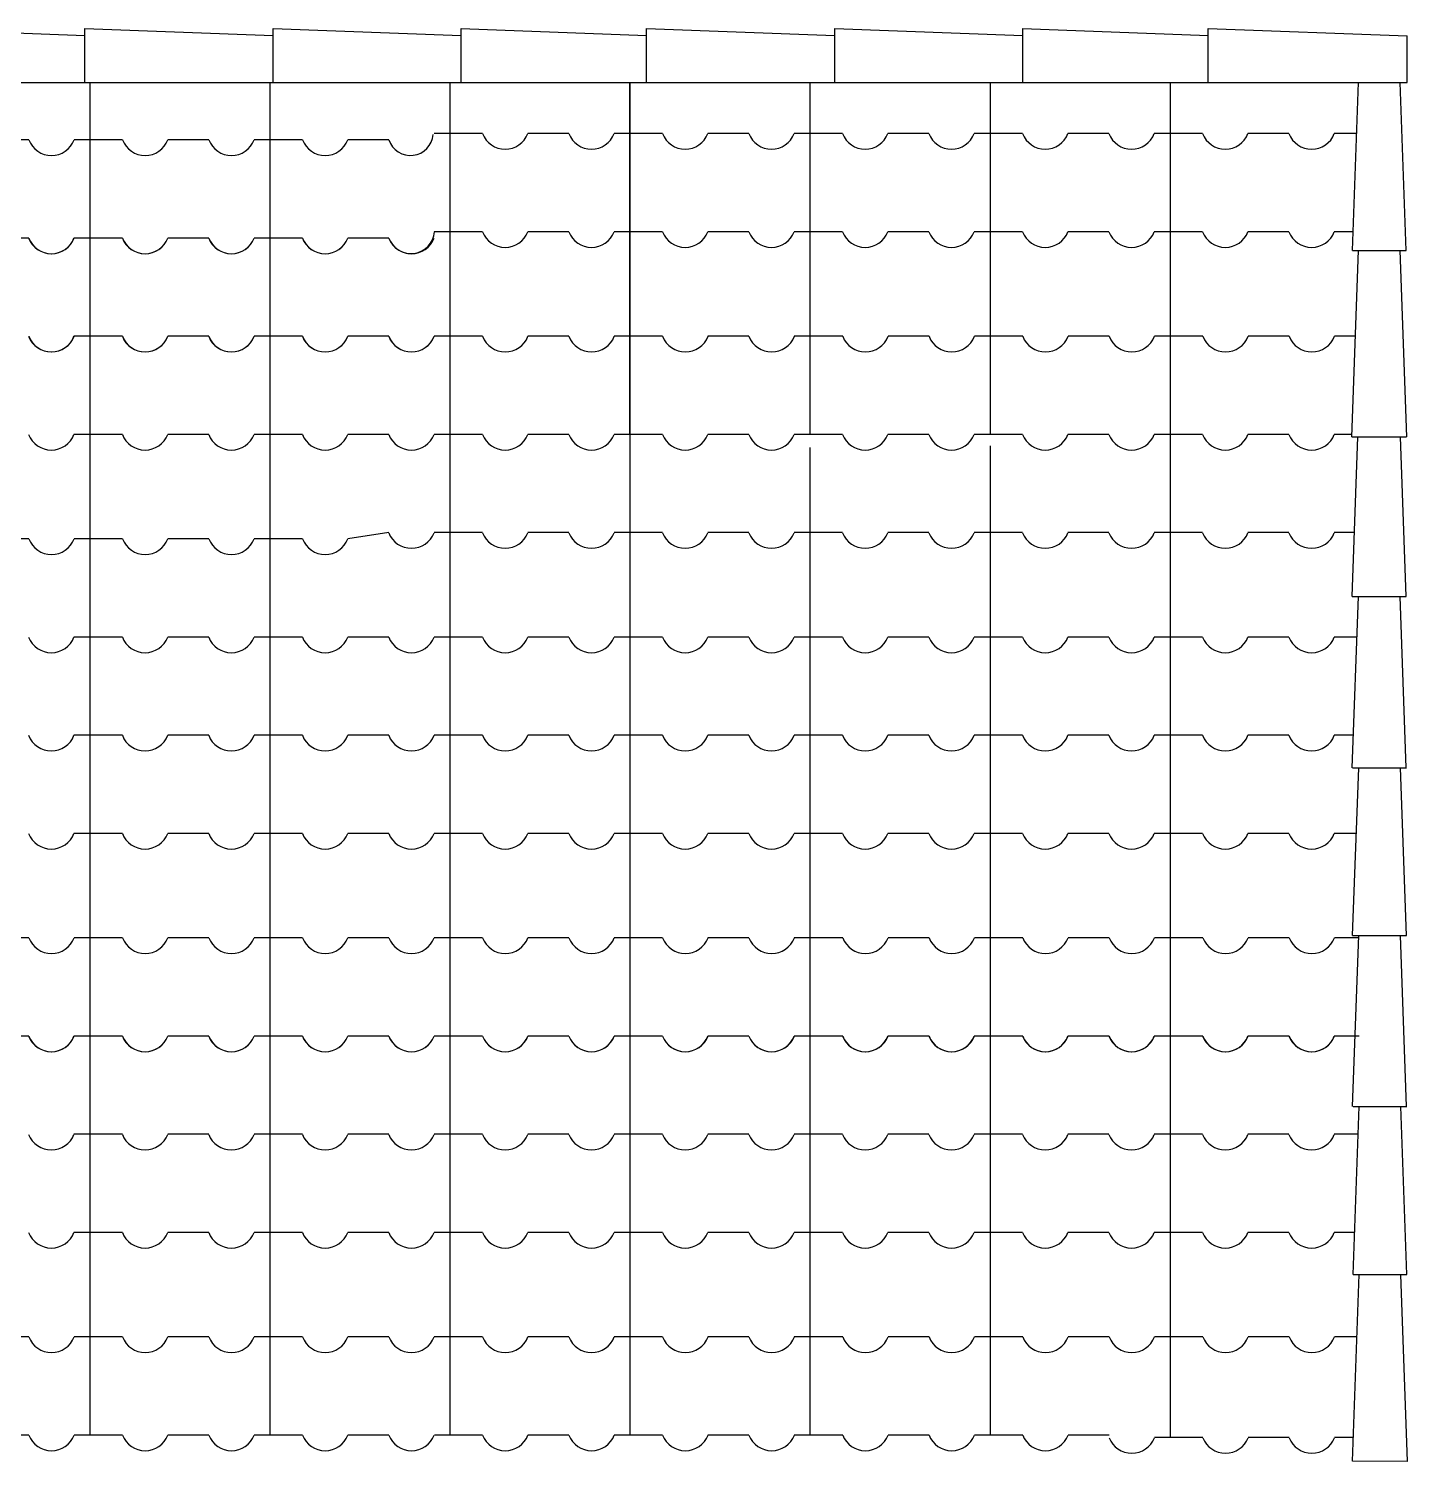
# Model space of a CAD drawing. Extents: x 359 to 444.1, y -24.8 to 1.
# Drawn here: x 374.815 to 376.499, y -7.038 to -5.287 of the extents above; entities that cross this region are included whole.
import ezdxf

# ---------------------------------------------------------------- set-up
doc = ezdxf.new("R2010")
doc.units = 0
doc.header["$LTSCALE"] = 20
for name, color, linetype in [('CORTE', 244, 'CONTINUOUS'), ('JANELA', 5, 'CONTINUOUS'), ('VISTAP', 244, 'CONTINUOUS')]:
    doc.layers.add(name, color=color, linetype=linetype)

msp = doc.modelspace()

# ---------------------------------------------------------------- linework, layer by layer
at = {"layer": 'CORTE', "color": 1, "linetype": 'CONTINUOUS'}
for p, q in [((374.8892, -5.353), (374.8892, -5.7829)), ((375.1092, -5.353), (375.1092, -5.7829)), ((375.1092, -5.353), (375.1092, -5.7829)), ((375.3292, -5.353), (375.3292, -5.7829)), ((375.5492, -5.353), (375.5492, -5.7829)), ((375.5492, -5.353), (375.5492, -5.7829)), ((375.5492, -5.353), (375.5492, -5.7829)), ((375.5492, -5.353), (375.5492, -5.6553)), ((375.7692, -5.353), (375.7692, -5.7829)), ((375.9892, -5.353), (375.9892, -5.7829)), ((376.2092, -5.353), (376.2092, -5.7829)), ((374.8147, -5.4229), (374.7646, -5.4229)), ((374.8894, -5.4229), (374.8701, -5.4229)), ((374.9292, -5.4229), (374.8894, -5.4229)), ((375.0347, -5.4229), (374.9846, -5.4229)), ((375.1094, -5.4229), (375.0901, -5.4229)), ((375.1492, -5.4229), (375.1094, -5.4229)), ((375.2547, -5.4229), (375.2046, -5.4229)), ((375.3292, -5.4153), (375.3099, -5.4153)), ((375.369, -5.4153), (375.3292, -5.4153)), ((375.4745, -5.4153), (375.4244, -5.4153)), ((375.5492, -5.4153), (375.5299, -5.4153)), ((375.589, -5.4153), (375.5492, -5.4153)), ((375.589, -5.4153), (375.5492, -5.4153)), ((375.6945, -5.4153), (375.6444, -5.4153)), ((375.7692, -5.4153), (375.7499, -5.4153)), ((375.809, -5.4153), (375.7692, -5.4153)), ((375.9145, -5.4153), (375.8644, -5.4153)), ((375.9892, -5.4153), (375.9699, -5.4153)), ((376.029, -5.4153), (375.9892, -5.4153)), ((376.1345, -5.4153), (376.0844, -5.4153)), ((376.2092, -5.4153), (376.1899, -5.4153)), ((376.249, -5.4153), (376.2092, -5.4153)), ((376.249, -5.4153), (376.2092, -5.4153)), ((376.3545, -5.4153), (376.3044, -5.4153)), ((376.4292, -5.4153), (376.4099, -5.4153)), ((376.4371, -5.4153), (376.4292, -5.4153)), ((374.8147, -5.5429), (374.7646, -5.5429)), ((374.8892, -5.5429), (374.8699, -5.5429)), ((374.8894, -5.5429), (374.8701, -5.5429)), ((374.8892, -5.5429), (374.8892, -6.0305)), ((374.929, -5.5429), (374.8892, -5.5429)), ((374.9292, -5.5429), (374.8894, -5.5429)), ((375.0345, -5.5429), (374.9844, -5.5429)), ((375.0347, -5.5429), (374.9846, -5.5429)), ((375.1092, -5.5429), (375.0899, -5.5429)), ((375.1094, -5.5429), (375.0901, -5.5429)), ((375.1092, -5.5429), (375.1092, -6.0305)), ((375.149, -5.5429), (375.1092, -5.5429)), ((375.1492, -5.5429), (375.1094, -5.5429)), ((375.2545, -5.5429), (375.2044, -5.5429)), ((375.2547, -5.5429), (375.2046, -5.5429)), ((375.3292, -5.5353), (375.3099, -5.5353)), ((375.369, -5.5353), (375.3292, -5.5353)), ((375.4745, -5.5353), (375.4244, -5.5353)), ((375.5492, -5.5353), (375.5299, -5.5353)), ((375.589, -5.5353), (375.5492, -5.5353)), ((375.589, -5.5353), (375.5492, -5.5353)), ((375.6945, -5.5353), (375.6444, -5.5353)), ((375.7692, -5.5353), (375.7499, -5.5353)), ((375.809, -5.5353), (375.7692, -5.5353)), ((375.9145, -5.5353), (375.8644, -5.5353)), ((375.9892, -5.5353), (375.9699, -5.5353)), ((376.029, -5.5353), (375.9892, -5.5353)), ((376.1345, -5.5353), (376.0844, -5.5353)), ((376.2092, -5.5353), (376.1899, -5.5353)), ((376.249, -5.5353), (376.2092, -5.5353)), ((376.249, -5.5353), (376.2092, -5.5353)), ((376.3545, -5.5353), (376.3044, -5.5353)), ((376.4292, -5.5353), (376.4099, -5.5353)), ((376.4328, -5.5353), (376.4292, -5.5353)), ((374.8892, -5.6629), (374.8699, -5.6629)), ((374.8894, -5.6629), (374.8701, -5.6629)), ((374.929, -5.6629), (374.8892, -5.6629)), ((374.9292, -5.6629), (374.8894, -5.6629)), ((375.0345, -5.6629), (374.9844, -5.6629)), ((375.0347, -5.6629), (374.9846, -5.6629)), ((375.1092, -5.6629), (375.0899, -5.6629)), ((375.1094, -5.6629), (375.0901, -5.6629)), ((375.1094, -5.6629), (375.0901, -5.6629)), ((375.149, -5.6629), (375.1092, -5.6629)), ((375.1492, -5.6629), (375.1094, -5.6629)), ((375.1492, -5.6629), (375.1094, -5.6629)), ((375.2545, -5.6629), (375.2044, -5.6629)), ((375.2547, -5.6629), (375.2046, -5.6629)), ((375.3294, -5.6629), (375.3101, -5.6629)), ((375.3692, -5.6629), (375.3294, -5.6629)), ((375.4747, -5.6629), (375.4246, -5.6629)), ((375.5494, -5.6629), (375.5301, -5.6629)), ((375.5892, -5.6629), (375.5494, -5.6629)), ((375.5892, -5.6629), (375.5494, -5.6629)), ((375.6947, -5.6629), (375.6446, -5.6629)), ((375.7694, -5.6629), (375.7501, -5.6629)), ((375.8092, -5.6629), (375.7694, -5.6629)), ((375.9147, -5.6629), (375.8646, -5.6629)), ((375.9894, -5.6629), (375.9701, -5.6629)), ((376.0292, -5.6629), (375.9894, -5.6629)), ((376.1347, -5.6629), (376.0846, -5.6629)), ((376.2094, -5.6629), (376.1901, -5.6629)), ((376.2492, -5.6629), (376.2094, -5.6629)), ((376.2492, -5.6629), (376.2094, -5.6629)), ((376.3547, -5.6629), (376.3046, -5.6629)), ((376.4294, -5.6629), (376.4101, -5.6629)), ((376.4357, -5.6629), (376.4294, -5.6629)), ((374.8892, -5.7829), (374.8699, -5.7829)), ((374.8892, -5.7829), (374.8699, -5.7829)), ((374.8892, -5.7829), (374.8699, -5.7829)), ((374.929, -5.7829), (374.8892, -5.7829)), ((374.929, -5.7829), (374.8892, -5.7829)), ((374.929, -5.7829), (374.8892, -5.7829)), ((375.0345, -5.7829), (374.9844, -5.7829)), ((375.0345, -5.7829), (374.9844, -5.7829)), ((375.0345, -5.7829), (374.9844, -5.7829)), ((375.1092, -5.7829), (375.0899, -5.7829)), ((375.1092, -5.7829), (375.0899, -5.7829)), ((375.1092, -5.7829), (375.0899, -5.7829)), ((375.1092, -5.7829), (375.0899, -5.7829)), ((375.1092, -5.7829), (375.0899, -5.7829)), ((375.149, -5.7829), (375.1092, -5.7829)), ((375.149, -5.7829), (375.1092, -5.7829)), ((375.149, -5.7829), (375.1092, -5.7829)), ((375.149, -5.7829), (375.1092, -5.7829)), ((375.149, -5.7829), (375.1092, -5.7829)), ((375.2545, -5.7829), (375.2044, -5.7829)), ((375.2545, -5.7829), (375.2044, -5.7829)), ((375.2545, -5.7829), (375.2044, -5.7829)), ((375.3292, -5.7829), (375.3099, -5.7829)), ((375.3292, -5.7829), (375.3099, -5.7829)), ((375.3292, -5.7829), (375.3292, -6.5181)), ((375.369, -5.7829), (375.3292, -5.7829)), ((375.369, -5.7829), (375.3292, -5.7829)), ((375.4745, -5.7829), (375.4244, -5.7829)), ((375.4745, -5.7829), (375.4244, -5.7829)), ((375.5492, -5.7829), (375.5299, -5.7829)), ((375.5492, -5.7829), (375.5299, -5.7829)), ((375.5492, -5.7829), (375.5299, -5.7829)), ((375.5492, -5.7829), (375.5492, -6.5181)), ((375.589, -5.7829), (375.5492, -5.7829)), ((375.589, -5.7829), (375.5492, -5.7829)), ((375.589, -5.7829), (375.5492, -5.7829)), ((375.589, -5.7829), (375.5492, -5.7829)), ((375.589, -5.7829), (375.5492, -5.7829)), ((375.589, -5.7829), (375.5492, -5.7829)), ((375.589, -5.7829), (375.5492, -5.7829)), ((375.6945, -5.7829), (375.6444, -5.7829)), ((375.7692, -5.7829), (375.7499, -5.7829)), ((375.7692, -5.7829), (375.7499, -5.7829)), ((375.7692, -5.7829), (375.7499, -5.7829)), ((375.809, -5.7829), (375.7692, -5.7829)), ((375.809, -5.7829), (375.7692, -5.7829)), ((375.809, -5.7829), (375.7692, -5.7829)), ((375.9145, -5.7829), (375.8644, -5.7829)), ((375.9145, -5.7829), (375.8644, -5.7829)), ((375.9145, -5.7829), (375.8644, -5.7829)), ((375.9892, -5.7829), (375.9699, -5.7829)), ((375.9892, -5.7829), (375.9699, -5.7829)), ((375.9892, -5.7829), (375.9699, -5.7829)), ((375.9892, -5.7829), (375.9699, -5.7829)), ((375.9892, -5.7829), (375.9699, -5.7829)), ((376.029, -5.7829), (375.9892, -5.7829)), ((376.029, -5.7829), (375.9892, -5.7829)), ((376.029, -5.7829), (375.9892, -5.7829)), ((376.029, -5.7829), (375.9892, -5.7829)), ((376.029, -5.7829), (375.9892, -5.7829)), ((376.1345, -5.7829), (376.0844, -5.7829)), ((376.1345, -5.7829), (376.0844, -5.7829)), ((376.1345, -5.7829), (376.0844, -5.7829)), ((376.2092, -5.7829), (376.1899, -5.7829)), ((376.2092, -5.7829), (376.1899, -5.7829)), ((376.249, -5.7829), (376.2092, -5.7829)), ((376.249, -5.7829), (376.2092, -5.7829)), ((376.2092, -5.7829), (376.2092, -6.5181)), ((376.3545, -5.7829), (376.3044, -5.7829)), ((376.3545, -5.7829), (376.3044, -5.7829)), ((376.4292, -5.7829), (376.4099, -5.7829)), ((376.4292, -5.7829), (376.4099, -5.7829)), ((376.4314, -5.7829), (376.4292, -5.7829)), ((376.4314, -5.7829), (376.4292, -5.7829)), ((376.4314, -5.7829), (376.4292, -5.7829)), ((376.4314, -5.7829), (376.4292, -5.7829)), ((376.4314, -5.7829), (376.4292, -5.7829)), ((374.8892, -5.7987), (374.8892, -6.5181)), ((375.1092, -5.797), (375.1092, -6.5181)), ((375.7692, -5.7987), (375.7692, -6.5181)), ((375.9892, -5.797), (375.9892, -6.5181)), ((374.8147, -5.9105), (374.7646, -5.9105)), ((374.8894, -5.9105), (374.8701, -5.9105)), ((374.9292, -5.9105), (374.8894, -5.9105)), ((375.0347, -5.9105), (374.9846, -5.9105)), ((375.1094, -5.9105), (375.0901, -5.9105)), ((375.1492, -5.9105), (375.1094, -5.9105)), ((375.3292, -5.9029), (375.3099, -5.9029)), ((375.369, -5.9029), (375.3292, -5.9029)), ((375.4745, -5.9029), (375.4244, -5.9029)), ((375.5492, -5.9029), (375.5299, -5.9029)), ((375.589, -5.9029), (375.5492, -5.9029)), ((375.589, -5.9029), (375.5492, -5.9029)), ((375.589, -5.9029), (375.5492, -5.9029)), ((375.5492, -5.9087), (375.5492, -6.5181)), ((375.6945, -5.9029), (375.6444, -5.9029)), ((375.7692, -5.9029), (375.7499, -5.9029)), ((375.809, -5.9029), (375.7692, -5.9029)), ((375.9145, -5.9029), (375.8644, -5.9029)), ((375.9892, -5.9029), (375.9699, -5.9029)), ((376.029, -5.9029), (375.9892, -5.9029)), ((376.2092, -5.9029), (376.1899, -5.9029)), ((376.249, -5.9029), (376.2092, -5.9029)), ((376.3545, -5.9029), (376.3044, -5.9029)), ((376.4292, -5.9029), (376.4099, -5.9029)), ((376.4347, -5.9029), (376.4292, -5.9029)), ((374.8892, -6.0305), (374.8699, -6.0305)), ((374.8892, -6.0305), (374.8699, -6.0305)), ((374.929, -6.0305), (374.8892, -6.0305)), ((374.929, -6.0305), (374.8892, -6.0305)), ((375.0345, -6.0305), (374.9844, -6.0305)), ((375.0345, -6.0305), (374.9844, -6.0305)), ((375.1092, -6.0305), (375.0899, -6.0305)), ((375.1092, -6.0305), (375.0899, -6.0305)), ((375.149, -6.0305), (375.1092, -6.0305)), ((375.149, -6.0305), (375.1092, -6.0305)), ((375.2545, -6.0305), (375.2044, -6.0305)), ((375.2545, -6.0305), (375.2044, -6.0305)), ((375.3292, -6.0305), (375.3099, -6.0305)), ((375.3292, -6.0305), (375.3099, -6.0305)), ((375.369, -6.0305), (375.3292, -6.0305)), ((375.369, -6.0305), (375.3292, -6.0305)), ((375.4745, -6.0305), (375.4244, -6.0305)), ((375.4745, -6.0305), (375.4244, -6.0305)), ((375.5492, -6.0305), (375.5299, -6.0305)), ((375.5492, -6.0305), (375.5299, -6.0305)), ((375.5492, -6.0305), (375.5299, -6.0305)), ((375.5492, -6.0305), (375.5299, -6.0305)), ((375.5492, -6.0305), (375.5299, -6.0305)), ((375.5492, -6.0305), (375.5299, -6.0305)), ((375.589, -6.0305), (375.5492, -6.0305)), ((375.589, -6.0305), (375.5492, -6.0305)), ((375.589, -6.0305), (375.5492, -6.0305)), ((375.589, -6.0305), (375.5492, -6.0305)), ((375.589, -6.0305), (375.5492, -6.0305)), ((375.589, -6.0305), (375.5492, -6.0305)), ((375.6945, -6.0305), (375.6444, -6.0305)), ((375.6945, -6.0305), (375.6444, -6.0305)), ((375.7692, -6.0305), (375.7499, -6.0305)), ((375.7692, -6.0305), (375.7499, -6.0305)), ((375.809, -6.0305), (375.7692, -6.0305)), ((375.809, -6.0305), (375.7692, -6.0305)), ((375.9145, -6.0305), (375.8644, -6.0305)), ((375.9145, -6.0305), (375.8644, -6.0305)), ((375.9892, -6.0305), (375.9699, -6.0305)), ((375.9892, -6.0305), (375.9699, -6.0305)), ((376.029, -6.0305), (375.9892, -6.0305)), ((376.029, -6.0305), (375.9892, -6.0305)), ((376.1345, -6.0305), (376.0844, -6.0305)), ((376.1345, -6.0305), (376.0844, -6.0305)), ((376.2092, -6.0305), (376.1899, -6.0305)), ((376.2092, -6.0305), (376.1899, -6.0305)), ((376.249, -6.0305), (376.2092, -6.0305)), ((376.249, -6.0305), (376.2092, -6.0305)), ((376.3545, -6.0305), (376.3044, -6.0305)), ((376.3545, -6.0305), (376.3044, -6.0305)), ((376.4292, -6.0305), (376.4099, -6.0305)), ((376.4292, -6.0305), (376.4099, -6.0305)), ((376.4292, -6.0305), (376.4099, -6.0305)), ((376.4292, -6.0305), (376.4099, -6.0305)), ((376.4376, -6.0305), (376.4292, -6.0305)), ((376.4376, -6.0305), (376.4292, -6.0305)), ((376.4376, -6.0305), (376.4292, -6.0305)), ((374.8892, -6.1505), (374.8699, -6.1505)), ((374.929, -6.1505), (374.8892, -6.1505)), ((375.0345, -6.1505), (374.9844, -6.1505)), ((375.1092, -6.1505), (375.0899, -6.1505)), ((375.149, -6.1505), (375.1092, -6.1505)), ((375.2545, -6.1505), (375.2044, -6.1505)), ((375.3292, -6.1505), (375.3099, -6.1505)), ((375.369, -6.1505), (375.3292, -6.1505)), ((375.4745, -6.1505), (375.4244, -6.1505)), ((375.5492, -6.1505), (375.5299, -6.1505)), ((375.5492, -6.1505), (375.5299, -6.1505)), ((375.5492, -6.1505), (375.5299, -6.1505)), ((375.589, -6.1505), (375.5492, -6.1505)), ((375.589, -6.1505), (375.5492, -6.1505)), ((375.589, -6.1505), (375.5492, -6.1505)), ((375.6945, -6.1505), (375.6444, -6.1505)), ((375.7692, -6.1505), (375.7499, -6.1505)), ((375.809, -6.1505), (375.7692, -6.1505)), ((375.9145, -6.1505), (375.8644, -6.1505)), ((375.9892, -6.1505), (375.9699, -6.1505)), ((376.029, -6.1505), (375.9892, -6.1505)), ((376.1345, -6.1505), (376.0844, -6.1505)), ((376.2092, -6.1505), (376.1899, -6.1505)), ((376.249, -6.1505), (376.2092, -6.1505)), ((376.3545, -6.1505), (376.3044, -6.1505)), ((376.4292, -6.1505), (376.4099, -6.1505)), ((376.4292, -6.1505), (376.4099, -6.1505)), ((376.4333, -6.1505), (376.4292, -6.1505)), ((374.8892, -6.2705), (374.8699, -6.2705)), ((374.929, -6.2705), (374.8892, -6.2705)), ((375.0345, -6.2705), (374.9844, -6.2705)), ((375.1092, -6.2705), (375.0899, -6.2705)), ((375.149, -6.2705), (375.1092, -6.2705)), ((375.2545, -6.2705), (375.2044, -6.2705)), ((375.3292, -6.2705), (375.3099, -6.2705)), ((375.369, -6.2705), (375.3292, -6.2705)), ((375.4745, -6.2705), (375.4244, -6.2705)), ((375.5492, -6.2705), (375.5299, -6.2705)), ((375.5492, -6.2705), (375.5299, -6.2705)), ((375.5492, -6.2705), (375.5299, -6.2705)), ((375.589, -6.2705), (375.5492, -6.2705)), ((375.589, -6.2705), (375.5492, -6.2705)), ((375.589, -6.2705), (375.5492, -6.2705)), ((375.6945, -6.2705), (375.6444, -6.2705)), ((375.7692, -6.2705), (375.7499, -6.2705)), ((375.809, -6.2705), (375.7692, -6.2705)), ((375.9145, -6.2705), (375.8644, -6.2705)), ((375.9892, -6.2705), (375.9699, -6.2705)), ((376.029, -6.2705), (375.9892, -6.2705)), ((376.1345, -6.2705), (376.0844, -6.2705)), ((376.2092, -6.2705), (376.1899, -6.2705)), ((376.249, -6.2705), (376.2092, -6.2705)), ((376.3545, -6.2705), (376.3044, -6.2705)), ((376.4292, -6.2705), (376.4099, -6.2705)), ((376.4292, -6.2705), (376.4099, -6.2705)), ((376.4368, -6.2705), (376.4292, -6.2705)), ((374.8147, -6.3981), (374.7646, -6.3981)), ((374.8894, -6.3981), (374.8701, -6.3981)), ((374.9292, -6.3981), (374.8894, -6.3981)), ((375.0347, -6.3981), (374.9846, -6.3981)), ((375.1094, -6.3981), (375.0901, -6.3981)), ((375.1492, -6.3981), (375.1094, -6.3981)), ((375.2547, -6.3981), (375.2046, -6.3981)), ((375.3294, -6.3981), (375.3101, -6.3981)), ((375.3692, -6.3981), (375.3294, -6.3981)), ((375.4747, -6.3981), (375.4246, -6.3981)), ((375.5494, -6.3981), (375.5301, -6.3981)), ((375.5494, -6.3981), (375.5301, -6.3981)), ((375.5494, -6.3981), (375.5301, -6.3981)), ((375.5892, -6.3981), (375.5494, -6.3981)), ((375.5892, -6.3981), (375.5494, -6.3981)), ((375.5892, -6.3981), (375.5494, -6.3981)), ((375.6947, -6.3981), (375.6446, -6.3981)), ((375.7694, -6.3981), (375.7501, -6.3981)), ((375.8092, -6.3981), (375.7694, -6.3981)), ((375.9147, -6.3981), (375.8646, -6.3981)), ((375.9894, -6.3981), (375.9701, -6.3981)), ((376.0292, -6.3981), (375.9894, -6.3981)), ((376.1347, -6.3981), (376.0846, -6.3981)), ((376.2094, -6.3981), (376.1901, -6.3981)), ((376.2492, -6.3981), (376.2094, -6.3981)), ((376.3547, -6.3981), (376.3046, -6.3981)), ((376.4294, -6.3981), (376.4101, -6.3981)), ((376.4294, -6.3981), (376.4101, -6.3981)), ((376.4398, -6.3981), (376.4294, -6.3981)), ((374.8147, -6.5181), (374.7646, -6.5181)), ((374.8892, -6.5181), (374.8699, -6.5181)), ((374.8894, -6.5181), (374.8701, -6.5181)), ((374.8892, -6.5181), (374.8892, -7.0058)), ((374.929, -6.5181), (374.8892, -6.5181)), ((374.9292, -6.5181), (374.8894, -6.5181)), ((375.0345, -6.5181), (374.9844, -6.5181)), ((375.0347, -6.5181), (374.9846, -6.5181)), ((375.1092, -6.5181), (375.0899, -6.5181)), ((375.1094, -6.5181), (375.0901, -6.5181)), ((375.1092, -6.5181), (375.1092, -7.0058)), ((375.149, -6.5181), (375.1092, -6.5181)), ((375.1492, -6.5181), (375.1094, -6.5181)), ((375.2545, -6.5181), (375.2044, -6.5181)), ((375.2547, -6.5181), (375.2046, -6.5181)), ((375.3292, -6.5181), (375.3099, -6.5181)), ((375.3294, -6.5181), (375.3101, -6.5181)), ((375.3292, -6.5181), (375.3292, -7.0058)), ((375.369, -6.5181), (375.3292, -6.5181)), ((375.3692, -6.5181), (375.3294, -6.5181)), ((375.4745, -6.5181), (375.4244, -6.5181)), ((375.4747, -6.5181), (375.4246, -6.5181)), ((375.5492, -6.5181), (375.5299, -6.5181)), ((375.5492, -6.5181), (375.5299, -6.5181)), ((375.5492, -6.5181), (375.5299, -6.5181)), ((375.5494, -6.5181), (375.5301, -6.5181)), ((375.5494, -6.5181), (375.5301, -6.5181)), ((375.5494, -6.5181), (375.5301, -6.5181)), ((375.589, -6.5181), (375.5492, -6.5181)), ((375.5492, -6.5181), (375.5492, -7.0058)), ((375.589, -6.5181), (375.5492, -6.5181)), ((375.5492, -6.5181), (375.5492, -7.0058)), ((375.5492, -6.5181), (375.5492, -7.0058)), ((375.589, -6.5181), (375.5492, -6.5181)), ((375.5892, -6.5181), (375.5494, -6.5181)), ((375.5892, -6.5181), (375.5494, -6.5181)), ((375.5892, -6.5181), (375.5494, -6.5181)), ((375.6945, -6.5181), (375.6444, -6.5181)), ((375.6947, -6.5181), (375.6446, -6.5181)), ((375.7692, -6.5181), (375.7499, -6.5181)), ((375.7694, -6.5181), (375.7501, -6.5181)), ((375.809, -6.5181), (375.7692, -6.5181)), ((375.7692, -6.5181), (375.7692, -7.0058)), ((375.8092, -6.5181), (375.7694, -6.5181)), ((375.9145, -6.5181), (375.8644, -6.5181)), ((375.9147, -6.5181), (375.8646, -6.5181)), ((375.9892, -6.5181), (375.9699, -6.5181)), ((375.9894, -6.5181), (375.9701, -6.5181)), ((375.9892, -6.5181), (375.9892, -7.0058)), ((376.029, -6.5181), (375.9892, -6.5181)), ((376.0292, -6.5181), (375.9894, -6.5181)), ((376.1345, -6.5181), (376.0844, -6.5181)), ((376.1347, -6.5181), (376.0846, -6.5181)), ((376.2092, -6.5181), (376.1899, -6.5181)), ((376.2094, -6.5181), (376.1901, -6.5181)), ((376.2092, -6.5181), (376.2092, -7.0058)), ((376.249, -6.5181), (376.2092, -6.5181)), ((376.2492, -6.5181), (376.2094, -6.5181)), ((376.3545, -6.5181), (376.3044, -6.5181)), ((376.3547, -6.5181), (376.3046, -6.5181)), ((376.4292, -6.5181), (376.4099, -6.5181)), ((376.4292, -6.5181), (376.4099, -6.5181)), ((376.4294, -6.5181), (376.4101, -6.5181)), ((376.4294, -6.5181), (376.4101, -6.5181)), ((376.4403, -6.5181), (376.4292, -6.5181)), ((376.4354, -6.5181), (376.4294, -6.5181)), ((375.7692, -6.606), (375.7692, -7.0058)), ((375.9892, -6.606), (375.9892, -7.0058)), ((376.2092, -6.606), (376.2092, -7.0088)), ((374.8892, -6.6381), (374.8699, -6.6381)), ((374.929, -6.6381), (374.8892, -6.6381)), ((375.0345, -6.6381), (374.9844, -6.6381)), ((375.1092, -6.6381), (375.0899, -6.6381)), ((375.149, -6.6381), (375.1092, -6.6381)), ((375.2545, -6.6381), (375.2044, -6.6381)), ((375.3292, -6.6381), (375.3099, -6.6381)), ((375.369, -6.6381), (375.3292, -6.6381)), ((375.4745, -6.6381), (375.4244, -6.6381)), ((375.5492, -6.6381), (375.5299, -6.6381)), ((375.5492, -6.6381), (375.5299, -6.6381)), ((375.5492, -6.6381), (375.5299, -6.6381)), ((375.589, -6.6381), (375.5492, -6.6381)), ((375.589, -6.6381), (375.5492, -6.6381)), ((375.589, -6.6381), (375.5492, -6.6381)), ((375.6945, -6.6381), (375.6444, -6.6381)), ((375.7692, -6.6381), (375.7499, -6.6381)), ((375.809, -6.6381), (375.7692, -6.6381)), ((375.9145, -6.6381), (375.8644, -6.6381)), ((375.9892, -6.6381), (375.9699, -6.6381)), ((376.029, -6.6381), (375.9892, -6.6381)), ((376.1345, -6.6381), (376.0844, -6.6381)), ((376.2092, -6.6381), (376.1899, -6.6381)), ((376.249, -6.6381), (376.2092, -6.6381)), ((376.3545, -6.6381), (376.3044, -6.6381)), ((376.4292, -6.6381), (376.4099, -6.6381)), ((376.4292, -6.6381), (376.4099, -6.6381)), ((376.4389, -6.6381), (376.4292, -6.6381)), ((374.8892, -6.7581), (374.8699, -6.7581)), ((374.929, -6.7581), (374.8892, -6.7581)), ((375.0345, -6.7581), (374.9844, -6.7581)), ((375.1092, -6.7581), (375.0899, -6.7581)), ((375.149, -6.7581), (375.1092, -6.7581)), ((375.2545, -6.7581), (375.2044, -6.7581)), ((375.3292, -6.7581), (375.3099, -6.7581)), ((375.369, -6.7581), (375.3292, -6.7581)), ((375.4745, -6.7581), (375.4244, -6.7581)), ((375.5492, -6.7581), (375.5299, -6.7581)), ((375.5492, -6.7581), (375.5299, -6.7581)), ((375.5492, -6.7581), (375.5299, -6.7581)), ((375.589, -6.7581), (375.5492, -6.7581)), ((375.589, -6.7581), (375.5492, -6.7581)), ((375.589, -6.7581), (375.5492, -6.7581)), ((375.6945, -6.7581), (375.6444, -6.7581)), ((375.7692, -6.7581), (375.7499, -6.7581)), ((375.809, -6.7581), (375.7692, -6.7581)), ((375.9145, -6.7581), (375.8644, -6.7581)), ((375.9892, -6.7581), (375.9699, -6.7581)), ((376.029, -6.7581), (375.9892, -6.7581)), ((376.1345, -6.7581), (376.0844, -6.7581)), ((376.2092, -6.7581), (376.1899, -6.7581)), ((376.249, -6.7581), (376.2092, -6.7581)), ((376.3545, -6.7581), (376.3044, -6.7581)), ((376.4292, -6.7581), (376.4099, -6.7581)), ((376.4292, -6.7581), (376.4099, -6.7581)), ((376.4346, -6.7581), (376.4292, -6.7581)), ((374.8147, -6.8858), (374.7646, -6.8858)), ((374.8894, -6.8858), (374.8701, -6.8858)), ((374.9292, -6.8858), (374.8894, -6.8858)), ((375.0347, -6.8858), (374.9846, -6.8858)), ((375.1094, -6.8858), (375.0901, -6.8858)), ((375.1492, -6.8858), (375.1094, -6.8858)), ((375.2547, -6.8858), (375.2046, -6.8858)), ((375.3294, -6.8858), (375.3101, -6.8858)), ((375.3692, -6.8858), (375.3294, -6.8858)), ((375.4747, -6.8858), (375.4246, -6.8858)), ((375.5494, -6.8858), (375.5301, -6.8858)), ((375.5494, -6.8858), (375.5301, -6.8858)), ((375.5494, -6.8858), (375.5301, -6.8858)), ((375.5892, -6.8858), (375.5494, -6.8858)), ((375.5892, -6.8858), (375.5494, -6.8858)), ((375.5892, -6.8858), (375.5494, -6.8858)), ((375.6947, -6.8858), (375.6446, -6.8858)), ((375.7694, -6.8858), (375.7501, -6.8858)), ((375.8092, -6.8858), (375.7694, -6.8858)), ((375.9147, -6.8858), (375.8646, -6.8858)), ((375.9894, -6.8858), (375.9701, -6.8858)), ((376.0292, -6.8858), (375.9894, -6.8858)), ((376.1347, -6.8858), (376.0846, -6.8858)), ((376.2094, -6.8858), (376.1901, -6.8858)), ((376.2492, -6.8858), (376.2094, -6.8858)), ((376.3547, -6.8858), (376.3046, -6.8858)), ((376.4294, -6.8858), (376.4101, -6.8858)), ((376.4294, -6.8858), (376.4101, -6.8858)), ((376.4376, -6.8858), (376.4294, -6.8858)), ((374.8147, -7.0058), (374.7646, -7.0058)), ((374.8894, -7.0058), (374.8701, -7.0058)), ((374.9292, -7.0058), (374.8894, -7.0058)), ((375.0347, -7.0058), (374.9846, -7.0058)), ((375.1094, -7.0058), (375.0901, -7.0058)), ((375.1492, -7.0058), (375.1094, -7.0058)), ((375.2547, -7.0058), (375.2046, -7.0058)), ((375.3296, -7.0058), (375.3103, -7.0058)), ((375.3692, -7.0058), (375.3294, -7.0058)), ((375.4747, -7.0058), (375.4246, -7.0058)), ((375.5494, -7.0058), (375.5301, -7.0058)), ((375.5892, -7.0058), (375.5494, -7.0058)), ((375.6947, -7.0058), (375.6446, -7.0058)), ((375.7694, -7.0058), (375.7501, -7.0058)), ((375.8092, -7.0058), (375.7694, -7.0058)), ((375.9147, -7.0058), (375.8646, -7.0058)), ((375.9894, -7.0058), (375.9701, -7.0058)), ((376.0292, -7.0058), (375.9894, -7.0058)), ((376.1347, -7.0058), (376.0846, -7.0058)), ((376.2094, -7.0088), (376.1901, -7.0088)), ((376.2492, -7.0088), (376.2094, -7.0088)), ((376.3547, -7.0088), (376.3046, -7.0088)), ((376.4294, -7.0088), (376.4101, -7.0088)), ((376.4294, -7.0088), (376.4101, -7.0088)), ((376.4331, -7.0088), (376.4294, -7.0088))]:
    msp.add_line(p, q, dxfattribs=at)
for centre, radius, start, end in [((374.8424, -5.4123), 0.0297, 201.0517, 338.9483), ((374.9569, -5.4123), 0.0297, 201.0517, 338.9483), ((375.0624, -5.4123), 0.0297, 201.0517, 338.9483), ((375.1769, -5.4123), 0.0297, 201.0517, 338.9483), ((375.281, -5.4143), 0.0277, 198.1442, 355.9472), ((375.3967, -5.4046), 0.0297, 201.0517, 338.9483), ((375.5022, -5.4046), 0.0297, 201.0517, 338.9483), ((375.6167, -5.4046), 0.0297, 201.0517, 338.9483), ((375.7222, -5.4046), 0.0297, 201.0517, 338.9483), ((375.8367, -5.4046), 0.0297, 201.0517, 338.9483), ((375.9422, -5.4046), 0.0297, 201.0517, 338.9483), ((376.0567, -5.4046), 0.0297, 201.0517, 338.9483), ((376.1622, -5.4046), 0.0297, 201.0517, 338.9483), ((376.2767, -5.4046), 0.0297, 201.0517, 338.9483), ((376.3822, -5.4046), 0.0297, 201.0517, 338.9483), ((374.8422, -5.5323), 0.0297, 201.0517, 338.9483), ((374.8424, -5.5323), 0.0297, 201.0517, 338.9483), ((374.9567, -5.5323), 0.0297, 201.0517, 338.9483), ((374.9569, -5.5323), 0.0297, 201.0517, 338.9483), ((375.0622, -5.5323), 0.0297, 201.0517, 338.9483), ((375.0624, -5.5323), 0.0297, 201.0517, 338.9483), ((375.1767, -5.5323), 0.0297, 201.0517, 338.9483), ((375.1769, -5.5323), 0.0297, 201.0517, 338.9483), ((375.2817, -5.533), 0.0289, 200.0673, 355.3256), ((375.2824, -5.5323), 0.0297, 201.0517, 338.9483), ((375.3967, -5.5246), 0.0297, 201.0517, 338.9483), ((375.5022, -5.5246), 0.0297, 201.0517, 338.9483), ((375.6167, -5.5246), 0.0297, 201.0517, 338.9483), ((375.7222, -5.5246), 0.0297, 201.0517, 338.9483), ((375.8367, -5.5246), 0.0297, 201.0517, 338.9483), ((375.9422, -5.5246), 0.0297, 201.0517, 338.9483), ((376.0567, -5.5246), 0.0297, 201.0517, 338.9483), ((376.1622, -5.5246), 0.0297, 201.0517, 338.9483), ((376.2767, -5.5246), 0.0297, 201.0517, 338.9483), ((376.3822, -5.5246), 0.0297, 201.0517, 338.9483), ((374.8422, -5.6523), 0.0297, 201.0517, 338.9483), ((374.8424, -5.6523), 0.0297, 201.0517, 338.9483), ((374.9567, -5.6523), 0.0297, 201.0517, 338.9483), ((374.9569, -5.6523), 0.0297, 201.0517, 338.9483), ((375.0622, -5.6523), 0.0297, 201.0517, 338.9483), ((375.0624, -5.6523), 0.0297, 201.0517, 338.9483), ((375.0624, -5.6523), 0.0297, 201.0517, 338.9483), ((375.1767, -5.6523), 0.0297, 201.0517, 338.9483), ((375.1769, -5.6523), 0.0297, 201.0517, 338.9483), ((375.2822, -5.6523), 0.0297, 201.0517, 338.9483), ((375.2824, -5.6523), 0.0297, 201.0517, 338.9483), ((375.3969, -5.6523), 0.0297, 201.0517, 338.9483), ((375.5024, -5.6523), 0.0297, 201.0517, 338.9483), ((375.6169, -5.6523), 0.0297, 201.0517, 338.9483), ((375.7224, -5.6523), 0.0297, 201.0517, 338.9483), ((375.8369, -5.6523), 0.0297, 201.0517, 338.9483), ((375.9424, -5.6523), 0.0297, 201.0517, 338.9483), ((376.0569, -5.6523), 0.0297, 201.0517, 338.9483), ((376.1624, -5.6523), 0.0297, 201.0517, 338.9483), ((376.2769, -5.6523), 0.0297, 201.0517, 338.9483), ((376.3824, -5.6523), 0.0297, 201.0517, 338.9483), ((374.8422, -5.7723), 0.0297, 201.0517, 338.9483), ((374.8422, -5.7723), 0.0297, 201.0517, 338.9483), ((374.8422, -5.7723), 0.0297, 201.0517, 338.9483), ((374.9567, -5.7723), 0.0297, 201.0517, 338.9483), ((374.9567, -5.7723), 0.0297, 201.0517, 338.9483), ((374.9567, -5.7723), 0.0297, 201.0517, 338.9483), ((375.0622, -5.7723), 0.0297, 201.0517, 338.9483), ((375.0622, -5.7723), 0.0297, 201.0517, 338.9483), ((375.0622, -5.7723), 0.0297, 201.0517, 338.9483), ((375.0622, -5.7723), 0.0297, 201.0517, 338.9483), ((375.0622, -5.7723), 0.0297, 201.0517, 338.9483), ((375.1767, -5.7723), 0.0297, 201.0517, 338.9483), ((375.1767, -5.7723), 0.0297, 201.0517, 338.9483), ((375.1767, -5.7723), 0.0297, 201.0517, 338.9483), ((375.2822, -5.7723), 0.0297, 201.0517, 338.9483), ((375.2822, -5.7723), 0.0297, 201.0517, 338.9483), ((375.2822, -5.7723), 0.0297, 201.0517, 338.9483), ((375.3967, -5.7723), 0.0297, 201.0517, 338.9483), ((375.3967, -5.7723), 0.0297, 201.0517, 338.9483), ((375.5022, -5.7723), 0.0297, 201.0517, 338.9483), ((375.5022, -5.7723), 0.0297, 201.0517, 338.9483), ((375.6167, -5.7723), 0.0297, 201.0517, 338.9483), ((375.7222, -5.7723), 0.0297, 201.0517, 338.9483), ((375.7222, -5.7723), 0.0297, 201.0517, 338.9483), ((375.7222, -5.7723), 0.0297, 201.0517, 338.9483), ((375.8367, -5.7723), 0.0297, 201.0517, 338.9483), ((375.8367, -5.7723), 0.0297, 201.0517, 338.9483), ((375.8367, -5.7723), 0.0297, 201.0517, 338.9483), ((375.9422, -5.7723), 0.0297, 201.0517, 338.9483), ((375.9422, -5.7723), 0.0297, 201.0517, 338.9483), ((375.9422, -5.7723), 0.0297, 201.0517, 338.9483), ((375.9422, -5.7723), 0.0297, 201.0517, 338.9483), ((375.9422, -5.7723), 0.0297, 201.0517, 338.9483), ((376.0567, -5.7723), 0.0297, 201.0517, 338.9483), ((376.0567, -5.7723), 0.0297, 201.0517, 338.9483), ((376.0567, -5.7723), 0.0297, 201.0517, 338.9483), ((376.1622, -5.7723), 0.0297, 201.0517, 338.9483), ((376.1622, -5.7723), 0.0297, 201.0517, 338.9483), ((376.1622, -5.7723), 0.0297, 201.0517, 338.9483), ((376.2767, -5.7723), 0.0297, 201.0517, 338.9483), ((376.2767, -5.7723), 0.0297, 201.0517, 338.9483), ((376.3822, -5.7723), 0.0297, 201.0517, 338.9483), ((376.3822, -5.7723), 0.0297, 201.0517, 338.9483), ((374.8424, -5.8999), 0.0297, 201.0517, 338.9483), ((374.9569, -5.8999), 0.0297, 201.0517, 338.9483), ((375.0624, -5.8999), 0.0297, 201.0517, 338.9483), ((375.1769, -5.8999), 0.0297, 201.0517, 338.9483), ((375.2822, -5.8923), 0.0297, 201.0517, 338.9483), ((375.3967, -5.8923), 0.0297, 201.0517, 338.9483), ((375.5022, -5.8923), 0.0297, 201.0517, 338.9483), ((375.6167, -5.8923), 0.0297, 201.0517, 338.9483), ((375.7222, -5.8923), 0.0297, 201.0517, 338.9483), ((375.8367, -5.8923), 0.0297, 201.0517, 338.9483), ((375.9422, -5.8923), 0.0297, 201.0517, 338.9483), ((376.0567, -5.8923), 0.0297, 201.0517, 338.9483), ((376.1622, -5.8923), 0.0297, 201.0517, 338.9483), ((376.2767, -5.8923), 0.0297, 201.0517, 338.9483), ((376.3822, -5.8923), 0.0297, 201.0517, 338.9483), ((374.8422, -6.0199), 0.0297, 201.0517, 338.9483), ((374.8422, -6.0199), 0.0297, 201.0517, 338.9483), ((374.9567, -6.0199), 0.0297, 201.0517, 338.9483), ((374.9567, -6.0199), 0.0297, 201.0517, 338.9483), ((375.0622, -6.0199), 0.0297, 201.0517, 338.9483), ((375.0622, -6.0199), 0.0297, 201.0517, 338.9483), ((375.1767, -6.0199), 0.0297, 201.0517, 338.9483), ((375.1767, -6.0199), 0.0297, 201.0517, 338.9483), ((375.2822, -6.0199), 0.0297, 201.0517, 338.9483), ((375.2822, -6.0199), 0.0297, 201.0517, 338.9483), ((375.3967, -6.0199), 0.0297, 201.0517, 338.9483), ((375.3967, -6.0199), 0.0297, 201.0517, 338.9483), ((375.5022, -6.0199), 0.0297, 201.0517, 338.9483), ((375.5022, -6.0199), 0.0297, 201.0517, 338.9483), ((375.6167, -6.0199), 0.0297, 201.0517, 338.9483), ((375.6167, -6.0199), 0.0297, 201.0517, 338.9483), ((375.7222, -6.0199), 0.0297, 201.0517, 338.9483), ((375.7222, -6.0199), 0.0297, 201.0517, 338.9483), ((375.8367, -6.0199), 0.0297, 201.0517, 338.9483), ((375.8367, -6.0199), 0.0297, 201.0517, 338.9483), ((375.9422, -6.0199), 0.0297, 201.0517, 338.9483), ((375.9422, -6.0199), 0.0297, 201.0517, 338.9483), ((376.0567, -6.0199), 0.0297, 201.0517, 338.9483), ((376.0567, -6.0199), 0.0297, 201.0517, 338.9483), ((376.1622, -6.0199), 0.0297, 201.0517, 338.9483), ((376.1622, -6.0199), 0.0297, 201.0517, 338.9483), ((376.2767, -6.0199), 0.0297, 201.0517, 338.9483), ((376.2767, -6.0199), 0.0297, 201.0517, 338.9483), ((376.3822, -6.0199), 0.0297, 201.0517, 338.9483), ((376.3822, -6.0199), 0.0297, 201.0517, 338.9483), ((374.8422, -6.1399), 0.0297, 201.0517, 338.9483), ((374.9567, -6.1399), 0.0297, 201.0517, 338.9483), ((375.0622, -6.1399), 0.0297, 201.0517, 338.9483), ((375.1767, -6.1399), 0.0297, 201.0517, 338.9483), ((375.2822, -6.1399), 0.0297, 201.0517, 338.9483), ((375.3967, -6.1399), 0.0297, 201.0517, 338.9483), ((375.5022, -6.1399), 0.0297, 201.0517, 338.9483), ((375.6167, -6.1399), 0.0297, 201.0517, 338.9483), ((375.7222, -6.1399), 0.0297, 201.0517, 338.9483), ((375.8367, -6.1399), 0.0297, 201.0517, 338.9483), ((375.9422, -6.1399), 0.0297, 201.0517, 338.9483), ((376.0567, -6.1399), 0.0297, 201.0517, 338.9483), ((376.1622, -6.1399), 0.0297, 201.0517, 338.9483), ((376.2767, -6.1399), 0.0297, 201.0517, 338.9483), ((376.3822, -6.1399), 0.0297, 201.0517, 338.9483), ((374.8422, -6.2599), 0.0297, 201.0517, 338.9483), ((374.9567, -6.2599), 0.0297, 201.0517, 338.9483), ((375.0622, -6.2599), 0.0297, 201.0517, 338.9483), ((375.1767, -6.2599), 0.0297, 201.0517, 338.9483), ((375.2822, -6.2599), 0.0297, 201.0517, 338.9483), ((375.3967, -6.2599), 0.0297, 201.0517, 338.9483), ((375.5022, -6.2599), 0.0297, 201.0517, 338.9483), ((375.6167, -6.2599), 0.0297, 201.0517, 338.9483), ((375.7222, -6.2599), 0.0297, 201.0517, 338.9483), ((375.8367, -6.2599), 0.0297, 201.0517, 338.9483), ((375.9422, -6.2599), 0.0297, 201.0517, 338.9483), ((376.0567, -6.2599), 0.0297, 201.0517, 338.9483), ((376.1622, -6.2599), 0.0297, 201.0517, 338.9483), ((376.2767, -6.2599), 0.0297, 201.0517, 338.9483), ((376.3822, -6.2599), 0.0297, 201.0517, 338.9483), ((374.8424, -6.3875), 0.0297, 201.0517, 338.9483), ((374.9569, -6.3875), 0.0297, 201.0517, 338.9483), ((375.0624, -6.3875), 0.0297, 201.0517, 338.9483), ((375.1769, -6.3875), 0.0297, 201.0517, 338.9483), ((375.2824, -6.3875), 0.0297, 201.0517, 338.9483), ((375.3969, -6.3875), 0.0297, 201.0517, 338.9483), ((375.5024, -6.3875), 0.0297, 201.0517, 338.9483), ((375.6169, -6.3875), 0.0297, 201.0517, 338.9483), ((375.7224, -6.3875), 0.0297, 201.0517, 338.9483), ((375.8369, -6.3875), 0.0297, 201.0517, 338.9483), ((375.9424, -6.3875), 0.0297, 201.0517, 338.9483), ((376.0569, -6.3875), 0.0297, 201.0517, 338.9483), ((376.1624, -6.3875), 0.0297, 201.0517, 338.9483), ((376.2769, -6.3875), 0.0297, 201.0517, 338.9483), ((376.3824, -6.3875), 0.0297, 201.0517, 338.9483), ((374.8422, -6.5075), 0.0297, 201.0517, 338.9483), ((374.8424, -6.5075), 0.0297, 201.0517, 338.9483), ((374.9567, -6.5075), 0.0297, 201.0517, 338.9483), ((374.9569, -6.5075), 0.0297, 201.0517, 338.9483), ((375.0622, -6.5075), 0.0297, 201.0517, 338.9483), ((375.0624, -6.5075), 0.0297, 201.0517, 338.9483), ((375.1767, -6.5075), 0.0297, 201.0517, 338.9483), ((375.1769, -6.5075), 0.0297, 201.0517, 338.9483), ((375.2822, -6.5075), 0.0297, 201.0517, 338.9483), ((375.2824, -6.5075), 0.0297, 201.0517, 338.9483), ((375.3967, -6.5075), 0.0297, 201.0517, 338.9483), ((375.3969, -6.5075), 0.0297, 201.0517, 338.9483), ((375.5022, -6.5075), 0.0297, 201.0517, 338.9483), ((375.5024, -6.5075), 0.0297, 201.0517, 338.9483), ((375.6167, -6.5075), 0.0297, 201.0517, 338.9483), ((375.6169, -6.5075), 0.0297, 201.0517, 338.9483), ((375.7222, -6.5075), 0.0297, 201.0517, 338.9483), ((375.7224, -6.5075), 0.0297, 201.0517, 338.9483), ((375.8367, -6.5075), 0.0297, 201.0517, 338.9483), ((375.8369, -6.5075), 0.0297, 201.0517, 338.9483), ((375.9422, -6.5075), 0.0297, 201.0517, 338.9483), ((375.9424, -6.5075), 0.0297, 201.0517, 338.9483), ((376.0567, -6.5075), 0.0297, 201.0517, 338.9483), ((376.0569, -6.5075), 0.0297, 201.0517, 338.9483), ((376.1622, -6.5075), 0.0297, 201.0517, 338.9483), ((376.1624, -6.5075), 0.0297, 201.0517, 338.9483), ((376.2767, -6.5075), 0.0297, 201.0517, 338.9483), ((376.2769, -6.5075), 0.0297, 201.0517, 338.9483), ((376.3822, -6.5075), 0.0297, 201.0517, 338.9483), ((376.3824, -6.5075), 0.0297, 201.0517, 338.9483), ((374.8422, -6.6275), 0.0297, 201.0517, 338.9483), ((374.9567, -6.6275), 0.0297, 201.0517, 338.9483), ((375.0622, -6.6275), 0.0297, 201.0517, 338.9483), ((375.1767, -6.6275), 0.0297, 201.0517, 338.9483), ((375.2822, -6.6275), 0.0297, 201.0517, 338.9483), ((375.3967, -6.6275), 0.0297, 201.0517, 338.9483), ((375.5022, -6.6275), 0.0297, 201.0517, 338.9483), ((375.6167, -6.6275), 0.0297, 201.0517, 338.9483), ((375.7222, -6.6275), 0.0297, 201.0517, 338.9483), ((375.8367, -6.6275), 0.0297, 201.0517, 338.9483), ((375.9422, -6.6275), 0.0297, 201.0517, 338.9483), ((376.0567, -6.6275), 0.0297, 201.0517, 338.9483), ((376.1622, -6.6275), 0.0297, 201.0517, 338.9483), ((376.2767, -6.6275), 0.0297, 201.0517, 338.9483), ((376.3822, -6.6275), 0.0297, 201.0517, 338.9483), ((374.8422, -6.7475), 0.0297, 201.0517, 338.9483), ((374.9567, -6.7475), 0.0297, 201.0517, 338.9483), ((375.0622, -6.7475), 0.0297, 201.0517, 338.9483), ((375.1767, -6.7475), 0.0297, 201.0517, 338.9483), ((375.2822, -6.7475), 0.0297, 201.0517, 338.9483), ((375.3967, -6.7475), 0.0297, 201.0517, 338.9483), ((375.5022, -6.7475), 0.0297, 201.0517, 338.9483), ((375.6167, -6.7475), 0.0297, 201.0517, 338.9483), ((375.7222, -6.7475), 0.0297, 201.0517, 338.9483), ((375.8367, -6.7475), 0.0297, 201.0517, 338.9483), ((375.9422, -6.7475), 0.0297, 201.0517, 338.9483), ((376.0567, -6.7475), 0.0297, 201.0517, 338.9483), ((376.1622, -6.7475), 0.0297, 201.0517, 338.9483), ((376.2767, -6.7475), 0.0297, 201.0517, 338.9483), ((376.3822, -6.7475), 0.0297, 201.0517, 338.9483), ((374.8424, -6.8751), 0.0297, 201.0517, 338.9483), ((374.9569, -6.8751), 0.0297, 201.0517, 338.9483), ((375.0624, -6.8751), 0.0297, 201.0517, 338.9483), ((375.1769, -6.8751), 0.0297, 201.0517, 338.9483), ((375.2824, -6.8751), 0.0297, 201.0517, 338.9483), ((375.3969, -6.8751), 0.0297, 201.0517, 338.9483), ((375.5024, -6.8751), 0.0297, 201.0517, 338.9483), ((375.6169, -6.8751), 0.0297, 201.0517, 338.9483), ((375.7224, -6.8751), 0.0297, 201.0517, 338.9483), ((375.8369, -6.8751), 0.0297, 201.0517, 338.9483), ((375.9424, -6.8751), 0.0297, 201.0517, 338.9483), ((376.0569, -6.8751), 0.0297, 201.0517, 338.9483), ((376.1624, -6.8751), 0.0297, 201.0517, 338.9483), ((376.2769, -6.8751), 0.0297, 201.0517, 338.9483), ((376.3824, -6.8751), 0.0297, 201.0517, 338.9483), ((374.8424, -6.9951), 0.0297, 201.0517, 338.9483), ((374.9569, -6.9951), 0.0297, 201.0517, 338.9483), ((375.0624, -6.9951), 0.0297, 201.0517, 338.9483), ((375.1769, -6.9951), 0.0297, 201.0517, 338.9483), ((375.2824, -6.9951), 0.0297, 201.0517, 338.9483), ((375.3969, -6.9951), 0.0297, 201.0517, 338.9483), ((375.5024, -6.9951), 0.0297, 201.0517, 338.9483), ((375.6169, -6.9951), 0.0297, 201.0517, 338.9483), ((375.7224, -6.9951), 0.0297, 201.0517, 338.9483), ((375.8369, -6.9951), 0.0297, 201.0517, 338.9483), ((375.9424, -6.9951), 0.0297, 201.0517, 338.9483), ((376.0569, -6.9951), 0.0297, 201.0517, 338.9483), ((376.1624, -6.9982), 0.0297, 201.0517, 338.9483), ((376.2769, -6.9982), 0.0297, 201.0517, 338.9483), ((376.3824, -6.9982), 0.0297, 201.0517, 338.9483)]:
    msp.add_arc(centre, radius, start, end, dxfattribs=at)
at = {"layer": 'JANELA', "color": 1}
for p, q in [((376.4313, -5.7857), (376.4983, -5.7857)), ((376.1345, -5.9029), (376.0844, -5.9029)), ((376.4993, -7.0378), (376.4321, -7.0377))]:
    msp.add_line(p, q, dxfattribs=at)
at = {"layer": 'JANELA', "color": 244}
msp.add_line((375.2545, -5.9029), (375.2046, -5.9105), dxfattribs=at)
at = {"layer": 'VISTAP', "color": 1, "linetype": 'CONTINUOUS'}
for p, q in [((374.6567, -5.287), (374.8831, -5.2952)), ((374.8831, -5.287), (375.1131, -5.2953)), ((374.8831, -5.3529), (374.8831, -5.287)), ((375.1131, -5.287), (375.3431, -5.2953)), ((375.1131, -5.3529), (375.1131, -5.287)), ((375.3431, -5.287), (375.5695, -5.2952)), ((375.3431, -5.3529), (375.3431, -5.287)), ((375.5695, -5.287), (375.7995, -5.2953)), ((375.5695, -5.3529), (375.5695, -5.287)), ((375.7995, -5.287), (376.0295, -5.2953)), ((375.7995, -5.3529), (375.7995, -5.287)), ((376.0295, -5.287), (376.2559, -5.2952)), ((376.0295, -5.3529), (376.0295, -5.287)), ((376.2559, -5.287), (376.499, -5.2958)), ((376.2559, -5.3529), (376.2559, -5.287)), ((376.499, -5.353), (376.499, -5.2958)), ((373.4524, -5.353), (376.499, -5.353)), ((375.5492, -5.7829), (375.5492, -5.353)), ((376.432, -5.5581), (376.4393, -5.353)), ((376.4978, -5.5581), (376.4904, -5.353)), ((376.4313, -5.7857), (376.4395, -5.5581)), ((376.432, -5.5581), (376.4978, -5.5581)), ((376.4985, -5.7857), (376.4903, -5.5581)), ((376.4318, -5.9808), (376.4388, -5.7857)), ((376.4389, -5.7857), (376.4389, -5.7855)), ((376.4978, -5.9808), (376.4907, -5.7857)), ((376.4318, -5.9808), (376.4978, -5.9808)), ((376.4319, -6.1901), (376.4394, -5.9808)), ((376.4978, -6.1901), (376.4902, -5.9808)), ((376.4323, -6.3951), (376.4397, -6.1901)), ((376.4323, -6.1901), (376.4982, -6.1901)), ((376.4982, -6.3951), (376.4908, -6.1901)), ((376.4323, -6.6043), (376.4399, -6.3951)), ((376.4323, -6.3951), (376.4982, -6.3951)), ((376.4982, -6.6043), (376.4907, -6.3951)), ((376.4328, -6.8093), (376.4402, -6.6043)), ((376.4328, -6.6043), (376.4986, -6.6043)), ((376.4986, -6.8093), (376.4913, -6.6043)), ((376.4321, -7.0377), (376.4403, -6.8093)), ((376.4328, -6.8093), (376.4986, -6.8093)), ((376.4993, -7.0378), (376.4911, -6.8093))]:
    msp.add_line(p, q, dxfattribs=at)

doc.saveas('drawing.dxf')
